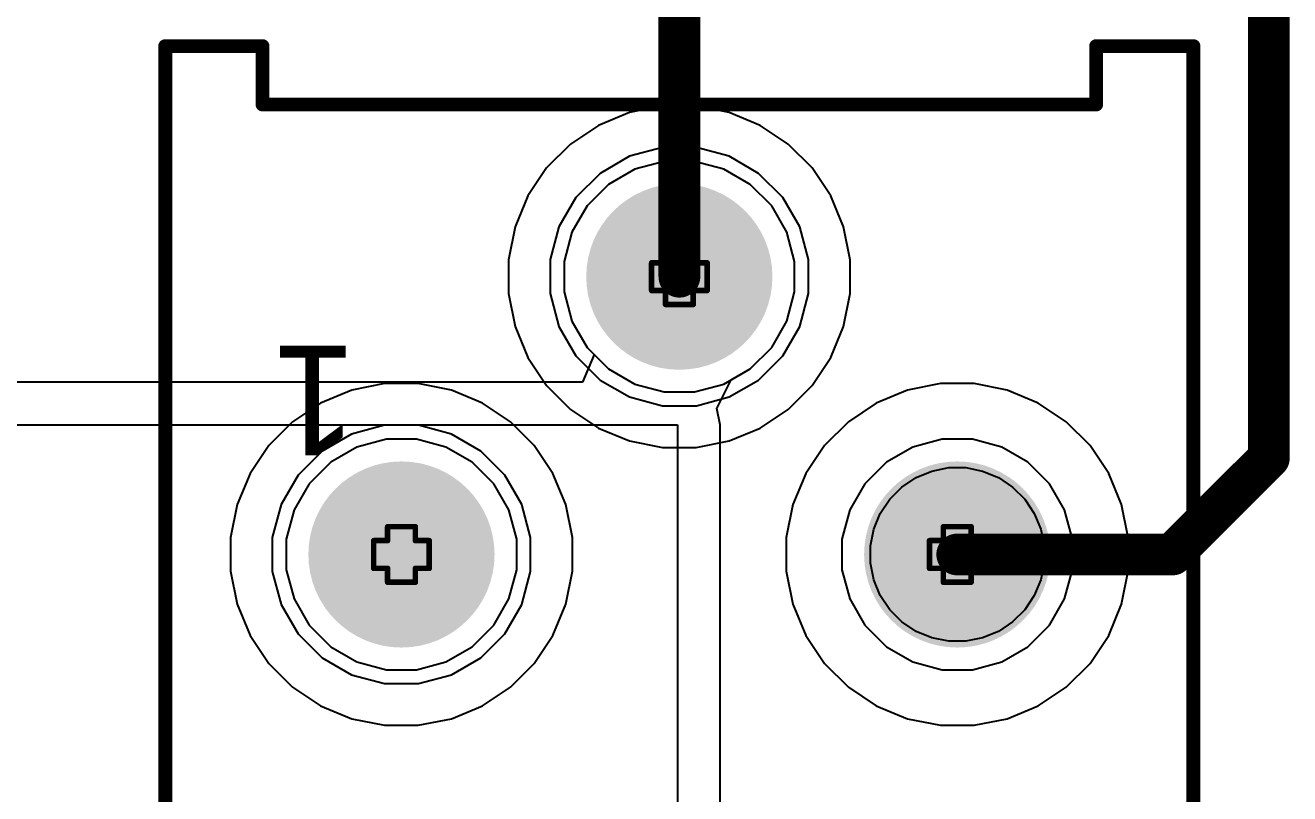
# Model space of a CAD drawing. Header units: inches. Extents: x 0 to 5379, y 0 to 5429.
# Drawn here: x 256.15 to 267.7, y 95.71 to 102.74 of the extents above; entities that cross this region are included whole.
import ezdxf

# ---------------------------------------------------------------- set-up
doc = ezdxf.new("R2010")
doc.units = ezdxf.units.IN
for name, color, linetype in [('Bottom Layer', 5, 'Continuous'), ('Bottom Solder', 6, 'Continuous'), ('Drill Drawing', 1, 'Continuous'), ('GND01', 16, 'Continuous'), ('GND02', 76, 'Continuous'), ('Multi-Layer', 9, 'Continuous'), ('Pad Holes', 156, 'Continuous'), ('PWR', 156, 'Continuous'), ('SIG 01', 90, 'Continuous'), ('Top Layer', 1, 'Continuous'), ('Top Overlay', 2, 'Continuous'), ('Top Solder', 216, 'Continuous')]:
    doc.layers.add(name, color=color, linetype=linetype)
doc.styles.add('Arial', font='', dxfattribs={"height": 0.2})
doc.styles.get('Arial').set_extended_font_data('Arial')

# ---------------------------------------------------------------- blocks, each defined once
blk = doc.blocks.new('3386P_1_104TLF_526')
at = {"layer": 'Bottom Layer'}
h = blk.add_hatch(color=5, dxfattribs=at)
edge = h.paths.add_edge_path()
edge.add_arc((-2.54, 1.27), 0.8, 0, 360)
h = blk.add_hatch(color=5, dxfattribs=at)
edge = h.paths.add_edge_path()
edge.add_arc((2.54, 1.27), 0.8, 0, 360)
h = blk.add_hatch(color=5, dxfattribs=at)
edge = h.paths.add_edge_path()
edge.add_arc((0, -1.27), 0.8, 0, 360)
at = {"layer": 'Bottom Solder'}
h = blk.add_hatch(color=6, dxfattribs=at)
edge = h.paths.add_edge_path()
edge.add_arc((-2.54, 1.27), 0.851, 0, 360)
h = blk.add_hatch(color=6, dxfattribs=at)
edge = h.paths.add_edge_path()
edge.add_arc((2.54, 1.27), 0.851, 0, 360)
h = blk.add_hatch(color=6, dxfattribs=at)
edge = h.paths.add_edge_path()
edge.add_arc((0, -1.27), 0.851, 0, 360)
at = {"layer": 'GND01'}
h = blk.add_hatch(color=16, dxfattribs=at)
edge = h.paths.add_edge_path()
edge.add_arc((-2.54, 1.27), 0.8, 0, 360)
h = blk.add_hatch(color=16, dxfattribs=at)
edge = h.paths.add_edge_path()
edge.add_arc((2.54, 1.27), 0.8, 0, 360)
h = blk.add_hatch(color=16, dxfattribs=at)
edge = h.paths.add_edge_path()
edge.add_arc((0, -1.27), 0.8, 0, 360)
at = {"layer": 'GND02'}
h = blk.add_hatch(color=76, dxfattribs=at)
edge = h.paths.add_edge_path()
edge.add_arc((-2.54, 1.27), 0.8, 0, 360)
h = blk.add_hatch(color=76, dxfattribs=at)
edge = h.paths.add_edge_path()
edge.add_arc((2.54, 1.27), 0.8, 0, 360)
h = blk.add_hatch(color=76, dxfattribs=at)
edge = h.paths.add_edge_path()
edge.add_arc((0, -1.27), 0.8, 0, 360)
at = {"layer": 'Multi-Layer'}
h = blk.add_hatch(color=9, dxfattribs=at)
edge = h.paths.add_edge_path()
edge.add_arc((-2.54, 1.27), 0.8, 0, 360)
h = blk.add_hatch(color=9, dxfattribs=at)
edge = h.paths.add_edge_path()
edge.add_arc((2.54, 1.27), 0.8, 0, 360)
h = blk.add_hatch(color=9, dxfattribs=at)
edge = h.paths.add_edge_path()
edge.add_arc((0, -1.27), 0.8, 0, 360)
at = {"layer": 'Pad Holes'}
h = blk.add_hatch(color=7, dxfattribs=at)
edge = h.paths.add_edge_path()
edge.add_arc((-2.54, 1.27), 0.5, 0, 360)
h = blk.add_hatch(color=7, dxfattribs=at)
edge = h.paths.add_edge_path()
edge.add_arc((2.54, 1.27), 0.5, 0, 360)
h = blk.add_hatch(color=7, dxfattribs=at)
edge = h.paths.add_edge_path()
edge.add_arc((0, -1.27), 0.5, 0, 360)
at = {"layer": 'PWR'}
h = blk.add_hatch(color=156, dxfattribs=at)
edge = h.paths.add_edge_path()
edge.add_arc((-2.54, 1.27), 0.8, 0, 360)
h = blk.add_hatch(color=156, dxfattribs=at)
edge = h.paths.add_edge_path()
edge.add_arc((2.54, 1.27), 0.8, 0, 360)
h = blk.add_hatch(color=156, dxfattribs=at)
edge = h.paths.add_edge_path()
edge.add_arc((0, -1.27), 0.8, 0, 360)
at = {"layer": 'SIG 01'}
h = blk.add_hatch(color=90, dxfattribs=at)
edge = h.paths.add_edge_path()
edge.add_arc((-2.54, 1.27), 0.8, 0, 360)
h = blk.add_hatch(color=90, dxfattribs=at)
edge = h.paths.add_edge_path()
edge.add_arc((2.54, 1.27), 0.8, 0, 360)
h = blk.add_hatch(color=90, dxfattribs=at)
edge = h.paths.add_edge_path()
edge.add_arc((0, -1.27), 0.8, 0, 360)
at = {"layer": 'Top Layer'}
h = blk.add_hatch(color=1, dxfattribs=at)
edge = h.paths.add_edge_path()
edge.add_arc((-2.54, 1.27), 0.8, 0, 360)
h = blk.add_hatch(color=1, dxfattribs=at)
edge = h.paths.add_edge_path()
edge.add_arc((2.54, 1.27), 0.8, 0, 360)
h = blk.add_hatch(color=1, dxfattribs=at)
edge = h.paths.add_edge_path()
edge.add_arc((0, -1.27), 0.8, 0, 360)
at = {"layer": 'Top Solder'}
h = blk.add_hatch(color=216, dxfattribs=at)
edge = h.paths.add_edge_path()
edge.add_arc((-2.54, 1.27), 0.851, 0, 360)
h = blk.add_hatch(color=216, dxfattribs=at)
edge = h.paths.add_edge_path()
edge.add_arc((2.54, 1.27), 0.851, 0, 360)
h = blk.add_hatch(color=216, dxfattribs=at)
edge = h.paths.add_edge_path()
edge.add_arc((0, -1.27), 0.851, 0, 360)
at = {"layer": 'Top Overlay'}
for points in [[(-4.699, 6.02, 0.127, 0.127, 0), (-4.699, -3.378, 0.127, 0.127, 0)], [(4.699, 6.02, 0.127, 0.127, 0), (-4.699, 6.02, 0.127, 0.127, 0)], [(4.699, 6.02, 0.127, 0.127, 0), (4.699, -3.378, 0.127, 0.127, 0)], [(3.81, -2.845, 0.127, 0.127, 0), (-3.81, -2.845, 0.127, 0.127, 0)], [(-3.81, -2.845, 0.127, 0.127, 0), (-3.81, -3.378, 0.127, 0.127, 0)], [(3.81, -2.845, 0.127, 0.127, 0), (3.81, -3.378, 0.127, 0.127, 0)], [(-3.81, -3.378, 0.127, 0.127, 0), (-4.699, -3.378, 0.127, 0.127, 0)], [(4.699, -3.378, 0.127, 0.127, 0), (3.81, -3.378, 0.127, 0.127, 0)]]:
    blk.add_lwpolyline(points, format="xyseb", dxfattribs=at)
for points in [[(-4.731, 6.02, 0.0635, 0.0635, 1), (-4.667, 6.02, 0.0635, 0.0635, 1)], [(-4.731, 6.02, 0.0635, 0.0635, 1), (-4.667, 6.02, 0.0635, 0.0635, 1)], [(4.667, 6.02, 0.0635, 0.0635, 1), (4.731, 6.02, 0.0635, 0.0635, 1)], [(4.667, 6.02, 0.0635, 0.0635, 1), (4.731, 6.02, 0.0635, 0.0635, 1)], [(-3.842, -2.845, 0.0635, 0.0635, 1), (-3.778, -2.845, 0.0635, 0.0635, 1)], [(-3.842, -2.845, 0.0635, 0.0635, 1), (-3.778, -2.845, 0.0635, 0.0635, 1)], [(3.778, -2.845, 0.0635, 0.0635, 1), (3.842, -2.845, 0.0635, 0.0635, 1)], [(3.778, -2.845, 0.0635, 0.0635, 1), (3.842, -2.845, 0.0635, 0.0635, 1)], [(-4.731, -3.378, 0.0635, 0.0635, 1), (-4.667, -3.378, 0.0635, 0.0635, 1)], [(-4.731, -3.378, 0.0635, 0.0635, 1), (-4.667, -3.378, 0.0635, 0.0635, 1)], [(-3.842, -3.378, 0.0635, 0.0635, 1), (-3.778, -3.378, 0.0635, 0.0635, 1)], [(-3.842, -3.378, 0.0635, 0.0635, 1), (-3.778, -3.378, 0.0635, 0.0635, 1)], [(3.778, -3.378, 0.0635, 0.0635, 1), (3.842, -3.378, 0.0635, 0.0635, 1)], [(3.778, -3.378, 0.0635, 0.0635, 1), (3.842, -3.378, 0.0635, 0.0635, 1)], [(4.667, -3.378, 0.0635, 0.0635, 1), (4.731, -3.378, 0.0635, 0.0635, 1)], [(4.667, -3.378, 0.0635, 0.0635, 1), (4.731, -3.378, 0.0635, 0.0635, 1)]]:
    blk.add_lwpolyline(points, format="xyseb", close=True, dxfattribs=at)
at = {"layer": 'Top Overlay', "style": 'Arial'}
blk.add_text('1', height=1, dxfattribs=at).set_placement((2.943, -0.638))

msp = doc.modelspace()

# ---------------------------------------------------------------- linework, layer by layer
at = {"layer": 'Bottom Layer'}
for p, q in [((261.669, 101.94), (261.384, 101.822)), ((261.97, 102), (261.669, 101.94)), ((262.278, 102), (261.97, 102)), ((262.58, 101.94), (262.278, 102)), ((262.864, 101.822), (262.58, 101.94)), ((261.384, 101.822), (261.129, 101.651)), ((263.12, 101.651), (262.864, 101.822)), ((261.129, 101.651), (260.911, 101.434)), ((263.338, 101.434), (263.12, 101.651)), ((260.911, 101.434), (260.74, 101.178)), ((263.509, 101.178), (263.338, 101.434)), ((260.74, 101.178), (260.622, 100.894)), ((263.626, 100.894), (263.509, 101.178)), ((260.622, 100.894), (260.562, 100.592)), ((263.686, 100.592), (263.626, 100.894)), ((260.562, 100.592), (260.562, 100.284)), ((263.686, 100.284), (263.686, 100.592)), ((260.562, 100.284), (260.622, 99.983)), ((263.626, 99.983), (263.686, 100.284)), ((260.622, 99.983), (260.74, 99.698)), ((263.509, 99.698), (263.626, 99.983)), ((260.74, 99.698), (260.911, 99.442)), ((263.338, 99.442), (263.509, 99.698)), ((259.129, 99.4), (258.844, 99.282)), ((259.43, 99.46), (259.129, 99.4)), ((259.738, 99.46), (259.43, 99.46)), ((260.04, 99.4), (259.738, 99.46)), ((260.324, 99.282), (260.04, 99.4)), ((260.911, 99.442), (261.129, 99.225)), ((263.12, 99.225), (263.338, 99.442)), ((264.209, 99.4), (263.924, 99.282)), ((264.51, 99.46), (264.209, 99.4)), ((264.818, 99.46), (264.51, 99.46)), ((265.12, 99.4), (264.818, 99.46)), ((265.404, 99.282), (265.12, 99.4)), ((258.844, 99.282), (258.589, 99.111)), ((260.58, 99.111), (260.324, 99.282)), ((263.924, 99.282), (263.669, 99.111)), ((265.66, 99.111), (265.404, 99.282)), ((261.129, 99.225), (261.384, 99.054)), ((262.864, 99.054), (263.12, 99.225)), ((258.589, 99.111), (258.371, 98.894)), ((260.798, 98.894), (260.58, 99.111)), ((261.384, 99.054), (261.669, 98.936)), ((262.58, 98.936), (262.864, 99.054)), ((263.669, 99.111), (263.451, 98.894)), ((265.878, 98.894), (265.66, 99.111)), ((261.669, 98.936), (261.97, 98.876)), ((262.278, 98.876), (262.58, 98.936)), ((258.371, 98.894), (258.2, 98.638)), ((260.969, 98.638), (260.798, 98.894)), ((261.97, 98.876), (262.278, 98.876)), ((263.451, 98.894), (263.28, 98.638)), ((266.049, 98.638), (265.878, 98.894)), ((258.2, 98.638), (258.082, 98.354)), ((261.086, 98.354), (260.969, 98.638)), ((263.28, 98.638), (263.162, 98.354)), ((264.159, 98.514), (264.288, 98.601)), ((264.288, 98.601), (264.433, 98.661)), ((264.433, 98.661), (264.586, 98.692)), ((264.586, 98.692), (264.742, 98.692)), ((264.742, 98.692), (264.896, 98.661)), ((264.896, 98.661), (265.04, 98.601)), ((265.04, 98.601), (265.17, 98.514)), ((266.166, 98.354), (266.049, 98.638)), ((264.048, 98.404), (264.159, 98.514)), ((265.17, 98.514), (265.281, 98.404)), ((263.961, 98.274), (264.048, 98.404)), ((265.281, 98.404), (265.367, 98.274)), ((258.082, 98.354), (258.022, 98.052)), ((261.146, 98.052), (261.086, 98.354)), ((263.162, 98.354), (263.102, 98.052)), ((263.901, 98.13), (263.961, 98.274)), ((265.367, 98.274), (265.427, 98.13)), ((266.226, 98.052), (266.166, 98.354)), ((263.871, 97.976), (263.901, 98.13)), ((265.427, 98.13), (265.458, 97.976)), ((258.022, 98.052), (258.022, 97.744)), ((261.146, 97.744), (261.146, 98.052)), ((263.102, 98.052), (263.102, 97.744)), ((266.226, 97.744), (266.226, 98.052)), ((263.871, 97.82), (263.871, 97.976)), ((265.458, 97.976), (265.458, 97.82)), ((263.901, 97.667), (263.871, 97.82)), ((265.458, 97.82), (265.427, 97.667)), ((258.022, 97.744), (258.082, 97.443)), ((261.086, 97.443), (261.146, 97.744)), ((263.102, 97.744), (263.162, 97.443)), ((263.961, 97.522), (263.901, 97.667)), ((265.427, 97.667), (265.367, 97.522)), ((266.166, 97.443), (266.226, 97.744)), ((258.082, 97.443), (258.2, 97.158)), ((260.969, 97.158), (261.086, 97.443)), ((263.162, 97.443), (263.28, 97.158)), ((264.048, 97.392), (263.961, 97.522)), ((265.367, 97.522), (265.281, 97.392)), ((266.049, 97.158), (266.166, 97.443)), ((264.159, 97.282), (264.048, 97.392)), ((265.281, 97.392), (265.17, 97.282)), ((264.288, 97.195), (264.159, 97.282)), ((265.17, 97.282), (265.04, 97.195)), ((258.2, 97.158), (258.371, 96.902)), ((260.798, 96.902), (260.969, 97.158)), ((263.28, 97.158), (263.451, 96.902)), ((264.433, 97.135), (264.288, 97.195)), ((264.586, 97.105), (264.433, 97.135)), ((264.742, 97.105), (264.586, 97.105)), ((264.896, 97.135), (264.742, 97.105)), ((265.04, 97.195), (264.896, 97.135)), ((265.878, 96.902), (266.049, 97.158)), ((258.371, 96.902), (258.589, 96.685)), ((260.58, 96.685), (260.798, 96.902)), ((263.451, 96.902), (263.669, 96.685)), ((265.66, 96.685), (265.878, 96.902)), ((258.589, 96.685), (258.844, 96.514)), ((260.324, 96.514), (260.58, 96.685)), ((263.669, 96.685), (263.924, 96.514)), ((265.404, 96.514), (265.66, 96.685)), ((258.844, 96.514), (259.129, 96.396)), ((260.04, 96.396), (260.324, 96.514)), ((263.924, 96.514), (264.209, 96.396)), ((265.12, 96.396), (265.404, 96.514)), ((259.129, 96.396), (259.43, 96.336)), ((259.738, 96.336), (260.04, 96.396)), ((264.209, 96.396), (264.51, 96.336)), ((264.818, 96.336), (265.12, 96.396)), ((259.43, 96.336), (259.738, 96.336)), ((264.51, 96.336), (264.818, 96.336))]:
    msp.add_line(p, q, dxfattribs=at)
at = {"layer": 'Drill Drawing'}
for points in [[(261.997, 100.565, 0.0508, 0.0508, 0), (261.997, 100.692, 0.0508, 0.0508, 0)], [(261.997, 100.692, 0.0508, 0.0508, 0), (262.251, 100.692, 0.0508, 0.0508, 0)], [(262.251, 100.565, 0.0508, 0.0508, 0), (262.251, 100.692, 0.0508, 0.0508, 0)], [(261.87, 100.311, 0.0508, 0.0508, 0), (261.87, 100.565, 0.0508, 0.0508, 0)], [(261.87, 100.565, 0.0508, 0.0508, 0), (261.997, 100.565, 0.0508, 0.0508, 0)], [(262.251, 100.565, 0.0508, 0.0508, 0), (262.378, 100.565, 0.0508, 0.0508, 0)], [(262.378, 100.311, 0.0508, 0.0508, 0), (262.378, 100.565, 0.0508, 0.0508, 0)], [(261.87, 100.311, 0.0508, 0.0508, 0), (261.997, 100.311, 0.0508, 0.0508, 0)], [(261.997, 100.184, 0.0508, 0.0508, 0), (261.997, 100.311, 0.0508, 0.0508, 0)], [(262.251, 100.311, 0.0508, 0.0508, 0), (262.378, 100.311, 0.0508, 0.0508, 0)], [(262.251, 100.184, 0.0508, 0.0508, 0), (262.251, 100.311, 0.0508, 0.0508, 0)], [(261.997, 100.184, 0.0508, 0.0508, 0), (262.251, 100.184, 0.0508, 0.0508, 0)], [(259.457, 98.025, 0.0508, 0.0508, 0), (259.457, 98.152, 0.0508, 0.0508, 0)], [(259.457, 98.152, 0.0508, 0.0508, 0), (259.711, 98.152, 0.0508, 0.0508, 0)], [(259.711, 98.025, 0.0508, 0.0508, 0), (259.711, 98.152, 0.0508, 0.0508, 0)], [(264.537, 98.025, 0.0508, 0.0508, 0), (264.537, 98.152, 0.0508, 0.0508, 0)], [(264.537, 98.152, 0.0508, 0.0508, 0), (264.791, 98.152, 0.0508, 0.0508, 0)], [(264.791, 98.025, 0.0508, 0.0508, 0), (264.791, 98.152, 0.0508, 0.0508, 0)], [(259.33, 97.771, 0.0508, 0.0508, 0), (259.33, 98.025, 0.0508, 0.0508, 0)], [(259.33, 98.025, 0.0508, 0.0508, 0), (259.457, 98.025, 0.0508, 0.0508, 0)], [(259.711, 98.025, 0.0508, 0.0508, 0), (259.838, 98.025, 0.0508, 0.0508, 0)], [(259.838, 97.771, 0.0508, 0.0508, 0), (259.838, 98.025, 0.0508, 0.0508, 0)], [(264.41, 97.771, 0.0508, 0.0508, 0), (264.41, 98.025, 0.0508, 0.0508, 0)], [(264.41, 98.025, 0.0508, 0.0508, 0), (264.537, 98.025, 0.0508, 0.0508, 0)], [(264.791, 98.025, 0.0508, 0.0508, 0), (264.918, 98.025, 0.0508, 0.0508, 0)], [(264.918, 97.771, 0.0508, 0.0508, 0), (264.918, 98.025, 0.0508, 0.0508, 0)], [(259.33, 97.771, 0.0508, 0.0508, 0), (259.457, 97.771, 0.0508, 0.0508, 0)], [(259.457, 97.644, 0.0508, 0.0508, 0), (259.457, 97.771, 0.0508, 0.0508, 0)], [(259.711, 97.771, 0.0508, 0.0508, 0), (259.838, 97.771, 0.0508, 0.0508, 0)], [(259.711, 97.644, 0.0508, 0.0508, 0), (259.711, 97.771, 0.0508, 0.0508, 0)], [(264.41, 97.771, 0.0508, 0.0508, 0), (264.537, 97.771, 0.0508, 0.0508, 0)], [(264.537, 97.644, 0.0508, 0.0508, 0), (264.537, 97.771, 0.0508, 0.0508, 0)], [(264.791, 97.771, 0.0508, 0.0508, 0), (264.918, 97.771, 0.0508, 0.0508, 0)], [(264.791, 97.644, 0.0508, 0.0508, 0), (264.791, 97.771, 0.0508, 0.0508, 0)], [(259.457, 97.644, 0.0508, 0.0508, 0), (259.711, 97.644, 0.0508, 0.0508, 0)], [(264.537, 97.644, 0.0508, 0.0508, 0), (264.791, 97.644, 0.0508, 0.0508, 0)]]:
    msp.add_lwpolyline(points, format="xyseb", dxfattribs=at)
for points in [[(261.985, 100.692, 0.0254, 0.0254, 1), (262.01, 100.692, 0.0254, 0.0254, 1)], [(261.985, 100.692, 0.0254, 0.0254, 1), (262.01, 100.692, 0.0254, 0.0254, 1)], [(262.239, 100.692, 0.0254, 0.0254, 1), (262.264, 100.692, 0.0254, 0.0254, 1)], [(262.239, 100.692, 0.0254, 0.0254, 1), (262.264, 100.692, 0.0254, 0.0254, 1)], [(261.858, 100.565, 0.0254, 0.0254, 1), (261.883, 100.565, 0.0254, 0.0254, 1)], [(261.858, 100.565, 0.0254, 0.0254, 1), (261.883, 100.565, 0.0254, 0.0254, 1)], [(261.985, 100.565, 0.0254, 0.0254, 1), (262.01, 100.565, 0.0254, 0.0254, 1)], [(261.985, 100.565, 0.0254, 0.0254, 1), (262.01, 100.565, 0.0254, 0.0254, 1)], [(262.239, 100.565, 0.0254, 0.0254, 1), (262.264, 100.565, 0.0254, 0.0254, 1)], [(262.239, 100.565, 0.0254, 0.0254, 1), (262.264, 100.565, 0.0254, 0.0254, 1)], [(262.366, 100.565, 0.0254, 0.0254, 1), (262.391, 100.565, 0.0254, 0.0254, 1)], [(262.366, 100.565, 0.0254, 0.0254, 1), (262.391, 100.565, 0.0254, 0.0254, 1)], [(261.858, 100.311, 0.0254, 0.0254, 1), (261.883, 100.311, 0.0254, 0.0254, 1)], [(261.858, 100.311, 0.0254, 0.0254, 1), (261.883, 100.311, 0.0254, 0.0254, 1)], [(261.985, 100.311, 0.0254, 0.0254, 1), (262.01, 100.311, 0.0254, 0.0254, 1)], [(261.985, 100.311, 0.0254, 0.0254, 1), (262.01, 100.311, 0.0254, 0.0254, 1)], [(262.239, 100.311, 0.0254, 0.0254, 1), (262.264, 100.311, 0.0254, 0.0254, 1)], [(262.239, 100.311, 0.0254, 0.0254, 1), (262.264, 100.311, 0.0254, 0.0254, 1)], [(262.366, 100.311, 0.0254, 0.0254, 1), (262.391, 100.311, 0.0254, 0.0254, 1)], [(262.366, 100.311, 0.0254, 0.0254, 1), (262.391, 100.311, 0.0254, 0.0254, 1)], [(261.985, 100.184, 0.0254, 0.0254, 1), (262.01, 100.184, 0.0254, 0.0254, 1)], [(261.985, 100.184, 0.0254, 0.0254, 1), (262.01, 100.184, 0.0254, 0.0254, 1)], [(262.239, 100.184, 0.0254, 0.0254, 1), (262.264, 100.184, 0.0254, 0.0254, 1)], [(262.239, 100.184, 0.0254, 0.0254, 1), (262.264, 100.184, 0.0254, 0.0254, 1)], [(259.445, 98.152, 0.0254, 0.0254, 1), (259.47, 98.152, 0.0254, 0.0254, 1)], [(259.445, 98.152, 0.0254, 0.0254, 1), (259.47, 98.152, 0.0254, 0.0254, 1)], [(259.699, 98.152, 0.0254, 0.0254, 1), (259.724, 98.152, 0.0254, 0.0254, 1)], [(259.699, 98.152, 0.0254, 0.0254, 1), (259.724, 98.152, 0.0254, 0.0254, 1)], [(264.525, 98.152, 0.0254, 0.0254, 1), (264.55, 98.152, 0.0254, 0.0254, 1)], [(264.525, 98.152, 0.0254, 0.0254, 1), (264.55, 98.152, 0.0254, 0.0254, 1)], [(264.779, 98.152, 0.0254, 0.0254, 1), (264.804, 98.152, 0.0254, 0.0254, 1)], [(264.779, 98.152, 0.0254, 0.0254, 1), (264.804, 98.152, 0.0254, 0.0254, 1)], [(259.318, 98.025, 0.0254, 0.0254, 1), (259.343, 98.025, 0.0254, 0.0254, 1)], [(259.318, 98.025, 0.0254, 0.0254, 1), (259.343, 98.025, 0.0254, 0.0254, 1)], [(259.445, 98.025, 0.0254, 0.0254, 1), (259.47, 98.025, 0.0254, 0.0254, 1)], [(259.445, 98.025, 0.0254, 0.0254, 1), (259.47, 98.025, 0.0254, 0.0254, 1)], [(259.699, 98.025, 0.0254, 0.0254, 1), (259.724, 98.025, 0.0254, 0.0254, 1)], [(259.699, 98.025, 0.0254, 0.0254, 1), (259.724, 98.025, 0.0254, 0.0254, 1)], [(259.826, 98.025, 0.0254, 0.0254, 1), (259.851, 98.025, 0.0254, 0.0254, 1)], [(259.826, 98.025, 0.0254, 0.0254, 1), (259.851, 98.025, 0.0254, 0.0254, 1)], [(264.398, 98.025, 0.0254, 0.0254, 1), (264.423, 98.025, 0.0254, 0.0254, 1)], [(264.398, 98.025, 0.0254, 0.0254, 1), (264.423, 98.025, 0.0254, 0.0254, 1)], [(264.525, 98.025, 0.0254, 0.0254, 1), (264.55, 98.025, 0.0254, 0.0254, 1)], [(264.525, 98.025, 0.0254, 0.0254, 1), (264.55, 98.025, 0.0254, 0.0254, 1)], [(264.779, 98.025, 0.0254, 0.0254, 1), (264.804, 98.025, 0.0254, 0.0254, 1)], [(264.779, 98.025, 0.0254, 0.0254, 1), (264.804, 98.025, 0.0254, 0.0254, 1)], [(264.906, 98.025, 0.0254, 0.0254, 1), (264.931, 98.025, 0.0254, 0.0254, 1)], [(264.906, 98.025, 0.0254, 0.0254, 1), (264.931, 98.025, 0.0254, 0.0254, 1)], [(259.318, 97.771, 0.0254, 0.0254, 1), (259.343, 97.771, 0.0254, 0.0254, 1)], [(259.318, 97.771, 0.0254, 0.0254, 1), (259.343, 97.771, 0.0254, 0.0254, 1)], [(259.445, 97.771, 0.0254, 0.0254, 1), (259.47, 97.771, 0.0254, 0.0254, 1)], [(259.445, 97.771, 0.0254, 0.0254, 1), (259.47, 97.771, 0.0254, 0.0254, 1)], [(259.699, 97.771, 0.0254, 0.0254, 1), (259.724, 97.771, 0.0254, 0.0254, 1)], [(259.699, 97.771, 0.0254, 0.0254, 1), (259.724, 97.771, 0.0254, 0.0254, 1)], [(259.826, 97.771, 0.0254, 0.0254, 1), (259.851, 97.771, 0.0254, 0.0254, 1)], [(259.826, 97.771, 0.0254, 0.0254, 1), (259.851, 97.771, 0.0254, 0.0254, 1)], [(264.398, 97.771, 0.0254, 0.0254, 1), (264.423, 97.771, 0.0254, 0.0254, 1)], [(264.398, 97.771, 0.0254, 0.0254, 1), (264.423, 97.771, 0.0254, 0.0254, 1)], [(264.525, 97.771, 0.0254, 0.0254, 1), (264.55, 97.771, 0.0254, 0.0254, 1)], [(264.525, 97.771, 0.0254, 0.0254, 1), (264.55, 97.771, 0.0254, 0.0254, 1)], [(264.779, 97.771, 0.0254, 0.0254, 1), (264.804, 97.771, 0.0254, 0.0254, 1)], [(264.779, 97.771, 0.0254, 0.0254, 1), (264.804, 97.771, 0.0254, 0.0254, 1)], [(264.906, 97.771, 0.0254, 0.0254, 1), (264.931, 97.771, 0.0254, 0.0254, 1)], [(264.906, 97.771, 0.0254, 0.0254, 1), (264.931, 97.771, 0.0254, 0.0254, 1)], [(259.445, 97.644, 0.0254, 0.0254, 1), (259.47, 97.644, 0.0254, 0.0254, 1)], [(259.445, 97.644, 0.0254, 0.0254, 1), (259.47, 97.644, 0.0254, 0.0254, 1)], [(259.699, 97.644, 0.0254, 0.0254, 1), (259.724, 97.644, 0.0254, 0.0254, 1)], [(259.699, 97.644, 0.0254, 0.0254, 1), (259.724, 97.644, 0.0254, 0.0254, 1)], [(264.525, 97.644, 0.0254, 0.0254, 1), (264.55, 97.644, 0.0254, 0.0254, 1)], [(264.525, 97.644, 0.0254, 0.0254, 1), (264.55, 97.644, 0.0254, 0.0254, 1)], [(264.779, 97.644, 0.0254, 0.0254, 1), (264.804, 97.644, 0.0254, 0.0254, 1)], [(264.779, 97.644, 0.0254, 0.0254, 1), (264.804, 97.644, 0.0254, 0.0254, 1)]]:
    msp.add_lwpolyline(points, format="xyseb", close=True, dxfattribs=at)
at = {"layer": 'GND01'}
for p, q in [((261.986, 101.492), (261.717, 101.42)), ((262.263, 101.492), (261.986, 101.492)), ((262.531, 101.42), (262.263, 101.492)), ((261.717, 101.42), (261.477, 101.282)), ((262.771, 101.282), (262.531, 101.42)), ((261.477, 101.282), (261.281, 101.085)), ((262.968, 101.085), (262.771, 101.282)), ((261.281, 101.085), (261.142, 100.845)), ((263.106, 100.845), (262.968, 101.085)), ((261.142, 100.845), (261.07, 100.577)), ((263.178, 100.577), (263.106, 100.845)), ((261.07, 100.577), (261.07, 100.299)), ((263.178, 100.299), (263.178, 100.577)), ((261.07, 100.299), (261.142, 100.031)), ((263.106, 100.031), (263.178, 100.299)), ((261.142, 100.031), (261.281, 99.791)), ((262.968, 99.791), (263.106, 100.031)), ((261.281, 99.791), (261.477, 99.595)), ((262.771, 99.595), (262.968, 99.791)), ((261.477, 99.595), (261.717, 99.456)), ((262.531, 99.456), (262.771, 99.595)), ((261.717, 99.456), (261.986, 99.384)), ((262.263, 99.384), (262.531, 99.456)), ((261.986, 99.384), (262.263, 99.384)), ((259.446, 98.952), (259.177, 98.88)), ((259.723, 98.952), (259.446, 98.952)), ((259.991, 98.88), (259.723, 98.952)), ((259.177, 98.88), (258.937, 98.742)), ((260.231, 98.742), (259.991, 98.88)), ((258.937, 98.742), (258.741, 98.545)), ((260.428, 98.545), (260.231, 98.742)), ((258.741, 98.545), (258.602, 98.305)), ((260.566, 98.305), (260.428, 98.545)), ((258.602, 98.305), (258.53, 98.037)), ((260.638, 98.037), (260.566, 98.305)), ((258.53, 98.037), (258.53, 97.759)), ((260.638, 97.759), (260.638, 98.037)), ((258.53, 97.759), (258.602, 97.491)), ((260.566, 97.491), (260.638, 97.759)), ((258.602, 97.491), (258.741, 97.251)), ((260.428, 97.251), (260.566, 97.491)), ((258.741, 97.251), (258.937, 97.055)), ((260.231, 97.055), (260.428, 97.251)), ((258.937, 97.055), (259.177, 96.916)), ((259.991, 96.916), (260.231, 97.055)), ((259.177, 96.916), (259.446, 96.844)), ((259.723, 96.844), (259.991, 96.916)), ((259.446, 96.844), (259.723, 96.844))]:
    msp.add_line(p, q, dxfattribs=at)
at = {"layer": 'GND02'}
for p, q in [((261.986, 101.492), (261.717, 101.42)), ((262.263, 101.492), (261.986, 101.492)), ((262.531, 101.42), (262.263, 101.492)), ((261.717, 101.42), (261.477, 101.282)), ((262.771, 101.282), (262.531, 101.42)), ((261.477, 101.282), (261.281, 101.085)), ((262.968, 101.085), (262.771, 101.282)), ((261.281, 101.085), (261.142, 100.845)), ((263.106, 100.845), (262.968, 101.085)), ((261.142, 100.845), (261.07, 100.577)), ((263.178, 100.577), (263.106, 100.845)), ((261.07, 100.577), (261.07, 100.299)), ((263.178, 100.299), (263.178, 100.577)), ((261.07, 100.299), (261.142, 100.031)), ((263.106, 100.031), (263.178, 100.299)), ((261.142, 100.031), (261.281, 99.791)), ((262.968, 99.791), (263.106, 100.031)), ((261.281, 99.791), (261.477, 99.595)), ((262.771, 99.595), (262.968, 99.791)), ((261.477, 99.595), (261.717, 99.456)), ((262.531, 99.456), (262.771, 99.595)), ((261.717, 99.456), (261.986, 99.384)), ((262.263, 99.384), (262.531, 99.456)), ((261.986, 99.384), (262.263, 99.384)), ((259.446, 98.952), (259.177, 98.88)), ((259.723, 98.952), (259.446, 98.952)), ((259.991, 98.88), (259.723, 98.952)), ((259.177, 98.88), (258.937, 98.742)), ((260.231, 98.742), (259.991, 98.88)), ((258.937, 98.742), (258.741, 98.545)), ((260.428, 98.545), (260.231, 98.742)), ((258.741, 98.545), (258.602, 98.305)), ((260.566, 98.305), (260.428, 98.545)), ((258.602, 98.305), (258.53, 98.037)), ((260.638, 98.037), (260.566, 98.305)), ((258.53, 98.037), (258.53, 97.759)), ((260.638, 97.759), (260.638, 98.037)), ((258.53, 97.759), (258.602, 97.491)), ((260.566, 97.491), (260.638, 97.759)), ((258.602, 97.491), (258.741, 97.251)), ((260.428, 97.251), (260.566, 97.491)), ((258.741, 97.251), (258.937, 97.055)), ((260.231, 97.055), (260.428, 97.251)), ((258.937, 97.055), (259.177, 96.916)), ((259.991, 96.916), (260.231, 97.055)), ((259.177, 96.916), (259.446, 96.844)), ((259.723, 96.844), (259.991, 96.916)), ((259.446, 96.844), (259.723, 96.844))]:
    msp.add_line(p, q, dxfattribs=at)
at = {"layer": 'PWR'}
for p, q in [((261.986, 101.492), (261.717, 101.42)), ((262.263, 101.492), (261.986, 101.492)), ((262.531, 101.42), (262.263, 101.492)), ((261.717, 101.42), (261.477, 101.282)), ((262.771, 101.282), (262.531, 101.42)), ((261.477, 101.282), (261.281, 101.085)), ((262.968, 101.085), (262.771, 101.282)), ((261.281, 101.085), (261.142, 100.845)), ((263.106, 100.845), (262.968, 101.085)), ((261.142, 100.845), (261.07, 100.577)), ((263.178, 100.577), (263.106, 100.845)), ((261.07, 100.577), (261.07, 100.299)), ((263.178, 100.299), (263.178, 100.577)), ((261.07, 100.299), (261.142, 100.031)), ((263.106, 100.031), (263.178, 100.299)), ((261.142, 100.031), (261.281, 99.791)), ((262.968, 99.791), (263.106, 100.031)), ((261.281, 99.791), (261.344, 99.728)), ((262.771, 99.595), (262.968, 99.791)), ((261.344, 99.728), (261.239, 99.474)), ((262.598, 99.494), (262.771, 99.595)), ((261.239, 99.474), (248.886, 99.474)), ((262.466, 99.234), (262.598, 99.494)), ((262.496, 99.085), (262.466, 99.234)), ((248.62, 99.085), (262.107, 99.085)), ((262.107, 99.085), (262.107, 94.386)), ((262.496, 94.386), (262.496, 99.085)), ((264.526, 98.952), (264.257, 98.88)), ((264.803, 98.952), (264.526, 98.952)), ((265.071, 98.88), (264.803, 98.952)), ((264.257, 98.88), (264.017, 98.742)), ((265.311, 98.742), (265.071, 98.88)), ((264.017, 98.742), (263.821, 98.545)), ((265.508, 98.545), (265.311, 98.742)), ((263.821, 98.545), (263.682, 98.305)), ((265.646, 98.305), (265.508, 98.545)), ((263.682, 98.305), (263.61, 98.037)), ((265.718, 98.037), (265.646, 98.305)), ((263.61, 98.037), (263.61, 97.759)), ((265.718, 97.759), (265.718, 98.037)), ((263.61, 97.759), (263.682, 97.491)), ((265.646, 97.491), (265.718, 97.759)), ((263.682, 97.491), (263.821, 97.251)), ((265.508, 97.251), (265.646, 97.491)), ((263.821, 97.251), (264.017, 97.055)), ((265.311, 97.055), (265.508, 97.251)), ((264.017, 97.055), (264.257, 96.916)), ((265.071, 96.916), (265.311, 97.055)), ((264.257, 96.916), (264.526, 96.844)), ((264.803, 96.844), (265.071, 96.916)), ((264.526, 96.844), (264.803, 96.844))]:
    msp.add_line(p, q, dxfattribs=at)
at = {"layer": 'SIG 01'}
for p, q in [((261.969, 101.619), (261.668, 101.539)), ((262.28, 101.619), (261.969, 101.619)), ((262.58, 101.539), (262.28, 101.619)), ((261.668, 101.539), (261.399, 101.383)), ((262.849, 101.383), (262.58, 101.539)), ((261.399, 101.383), (261.179, 101.163)), ((263.069, 101.163), (262.849, 101.383)), ((261.179, 101.163), (261.024, 100.894)), ((263.225, 100.894), (263.069, 101.163)), ((261.024, 100.894), (260.943, 100.594)), ((263.305, 100.594), (263.225, 100.894)), ((260.943, 100.594), (260.943, 100.283)), ((263.305, 100.283), (263.305, 100.594)), ((260.943, 100.283), (261.024, 99.982)), ((263.225, 99.982), (263.305, 100.283)), ((261.024, 99.982), (261.179, 99.713)), ((263.069, 99.713), (263.225, 99.982)), ((261.179, 99.713), (261.399, 99.493)), ((262.849, 99.493), (263.069, 99.713)), ((261.399, 99.493), (261.668, 99.338)), ((262.58, 99.338), (262.849, 99.493)), ((261.668, 99.338), (261.969, 99.257)), ((262.28, 99.257), (262.58, 99.338)), ((261.969, 99.257), (262.28, 99.257)), ((259.429, 99.079), (259.128, 98.999)), ((259.74, 99.079), (259.429, 99.079)), ((260.04, 98.999), (259.74, 99.079)), ((259.128, 98.999), (258.859, 98.843)), ((260.309, 98.843), (260.04, 98.999)), ((258.859, 98.843), (258.639, 98.623)), ((260.529, 98.623), (260.309, 98.843)), ((258.639, 98.623), (258.484, 98.354)), ((260.685, 98.354), (260.529, 98.623)), ((258.484, 98.354), (258.403, 98.054)), ((260.765, 98.054), (260.685, 98.354)), ((258.403, 98.054), (258.403, 97.743)), ((260.765, 97.743), (260.765, 98.054)), ((258.403, 97.743), (258.484, 97.442)), ((260.685, 97.442), (260.765, 97.743)), ((258.484, 97.442), (258.639, 97.173)), ((260.529, 97.173), (260.685, 97.442)), ((258.639, 97.173), (258.859, 96.953)), ((260.309, 96.953), (260.529, 97.173)), ((258.859, 96.953), (259.128, 96.798)), ((260.04, 96.798), (260.309, 96.953)), ((259.128, 96.798), (259.429, 96.717)), ((259.74, 96.717), (260.04, 96.798)), ((259.429, 96.717), (259.74, 96.717))]:
    msp.add_line(p, q, dxfattribs=at)
at = {"layer": 'Top Layer'}
for points in [[(267.513, 98.781, 0.381, 0.381, 0), (267.513, 105.639, 0.381, 0.381, 0)], [(262.124, 100.438, 0.381, 0.381, 0), (262.124, 103.791, 0.381, 0.381, 0)], [(266.63, 97.898, 0.381, 0.381, 0), (267.513, 98.781, 0.381, 0.381, 0)], [(264.664, 97.898, 0.381, 0.381, 0), (266.63, 97.898, 0.381, 0.381, 0)]]:
    msp.add_lwpolyline(points, format="xyseb", dxfattribs=at)
for points in [[(262.029, 100.438, 0.191, 0.191, 1), (262.22, 100.438, 0.191, 0.191, 1)], [(267.418, 98.781, 0.191, 0.191, 1), (267.608, 98.781, 0.191, 0.191, 1)], [(267.418, 98.781, 0.191, 0.191, 1), (267.608, 98.781, 0.191, 0.191, 1)], [(264.569, 97.898, 0.191, 0.191, 1), (264.76, 97.898, 0.191, 0.191, 1)], [(266.535, 97.898, 0.191, 0.191, 1), (266.726, 97.898, 0.191, 0.191, 1)], [(266.535, 97.898, 0.191, 0.191, 1), (266.726, 97.898, 0.191, 0.191, 1)]]:
    msp.add_lwpolyline(points, format="xyseb", close=True, dxfattribs=at)

# ---------------------------------------------------------------- block references
at = {"rotation": 180}
msp.add_blockref('3386P_1_104TLF_526', (262.124, 99.168), dxfattribs=at)

doc.saveas('drawing.dxf')
